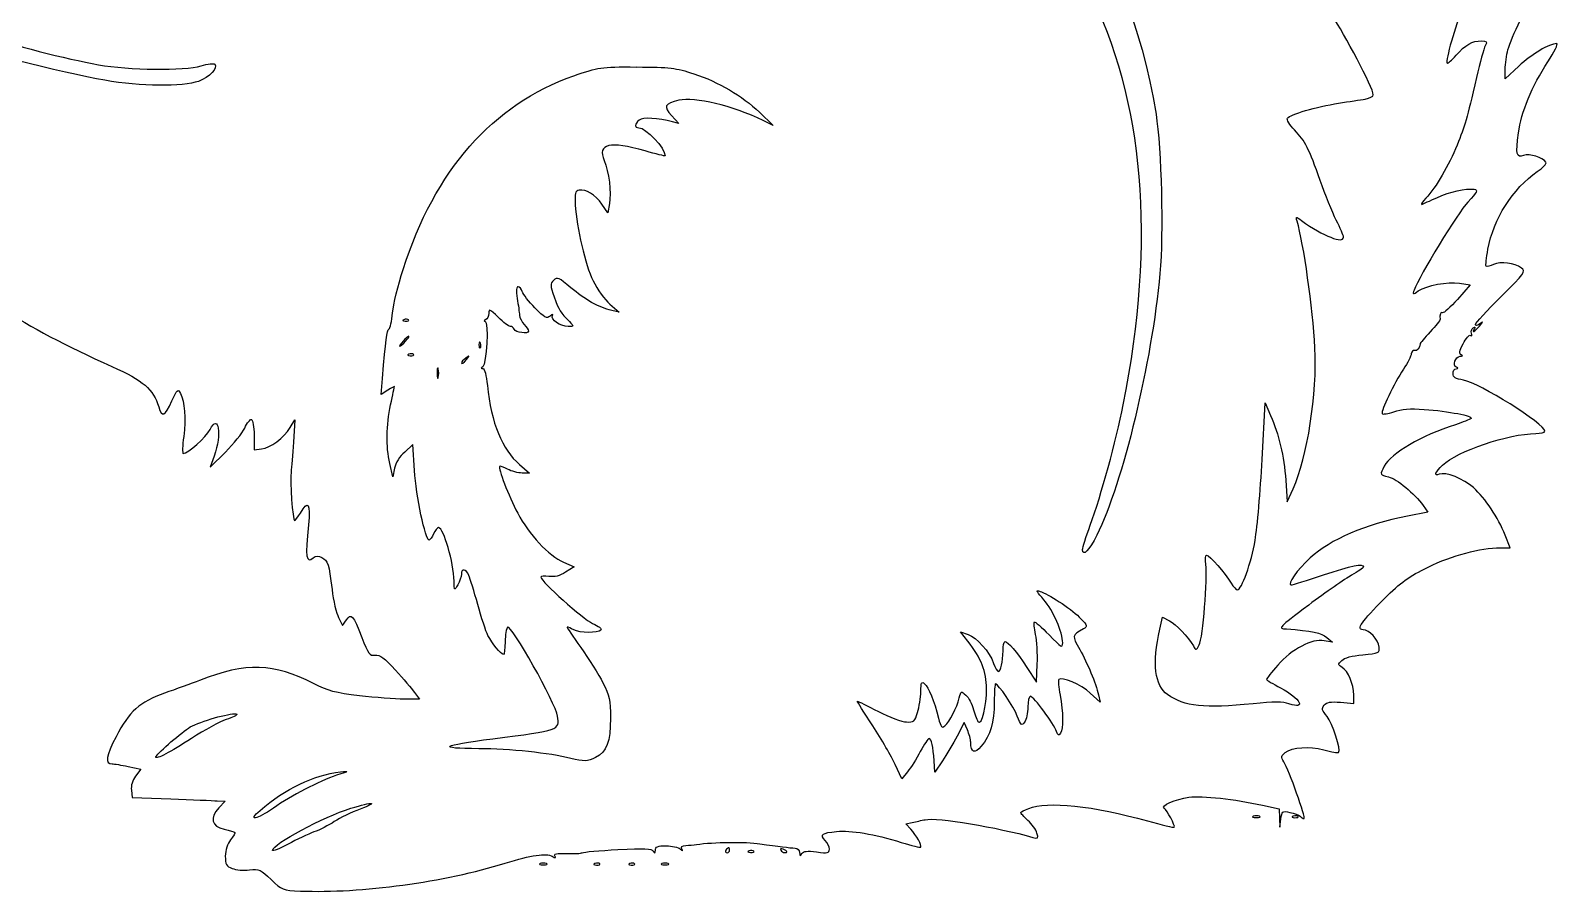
# Model space of a CAD drawing. Extents: x 22 to 290, y 86 to 216.
# Drawn here: x 210.46 to 232.44, y 122.59 to 135 of the extents above; entities that cross this region are included whole.
import ezdxf

# ---------------------------------------------------------------- set-up
doc = ezdxf.new("R2010")
doc.units = 0
doc.layers.add('Layer_1', color=7, linetype='CONTINUOUS')

msp = doc.modelspace()

# ---------------------------------------------------------------- linework, layer by layer
at = {"layer": 'Layer_1', "color": 7}
for points in [[(219.180833, 134.480239), (219.181384, 134.48079), (219.181384, 134.48079)], [(231.875872, 134.493467), (231.67964, 134.308259), (231.67964, 134.447166)], [(219.684092, 133.781299), (219.789375, 133.668297), (219.700077, 133.692551)], [(220.949131, 133.829254), (221.14812, 133.639635), (221.004805, 133.708536)], [(218.79002, 132.514053), (218.765216, 132.382312), (218.683086, 132.504131)], [(231.019285, 131.368076), (231.174174, 131.344925), (230.991723, 131.135466)], [(218.797186, 131.066011), (218.929481, 130.950257), (218.823094, 130.975612)], [(215.871338, 130.850486), (215.871338, 130.850486)], [(215.903858, 130.604645), (215.903858, 130.604645)], [(216.921402, 130.520859), (216.921402, 130.520859)], [(215.942443, 130.352739), (215.942443, 130.35329), (215.942443, 130.35329)], [(216.32168, 130.149342), (216.321129, 130.149342), (216.321129, 130.149342)], [(216.768164, 130.320216), (216.768164, 130.320216)], [(215.601793, 129.828534), (215.508086, 129.766798), (215.526276, 129.997757)], [(228.180525, 128.82973), (228.223521, 129.649388), (228.303997, 129.465833)], [(214.197297, 129.289995), (214.266199, 129.401893), (214.246353, 129.079982)], [(213.6775, 129.184161), (213.6775, 128.973048), (213.783884, 128.985175)], [(215.986541, 128.671533), (215.96394, 129.045808), (215.844879, 128.939424)], [(213.103686, 128.880442), (213.048012, 128.722796), (213.26519, 128.937217)], [(215.699357, 128.708465), (215.672348, 128.583889), (215.630455, 128.772955)], [(217.497423, 128.758624), (217.638534, 128.637356), (217.533801, 128.637356)], [(228.520625, 128.533176), (228.542675, 128.224496), (228.627009, 128.410257)], [(230.497834, 128.169925), (230.565633, 128.074565), (230.271836, 128.016687)], [(231.605777, 127.561937), (231.749645, 127.561937), (231.678536, 127.742734)], [(218.129666, 127.353025), (218.28125, 127.285226), (218.159432, 127.208606)], [(224.957019, 126.943472), (224.957019, 126.943472)], [(214.89293, 126.555967), (214.950257, 126.444622), (215.005378, 126.523447)], [(226.710985, 126.391155), (226.74902, 126.560378), (226.847688, 126.509115)], [(223.946091, 126.218624), (223.841358, 126.351466), (223.951602, 126.313434)], [(229.110424, 126.272091), (229.192006, 126.201535), (229.073493, 126.224136)], [(224.797716, 125.838284), (224.936073, 125.626618), (224.947096, 125.888447)], [(215.987091, 125.478341), (216.057647, 125.380226), (215.831649, 125.382981)], [(225.827387, 125.444717), (225.852191, 125.340537), (225.709426, 125.469522)], [(229.309964, 125.33723), (229.499033, 125.321245), (229.499033, 125.441963)], [(213.39252, 125.171314), (213.39252, 125.171314)], [(223.941129, 124.939254), (223.895928, 125.044534), (223.794506, 124.849956)], [(223.080131, 124.338979), (222.996895, 124.236453), (222.903189, 124.440404)], [(223.581736, 124.494974), (223.470391, 124.33402), (223.461021, 124.494974)], [(211.86731, 124.413395), (212.047006, 124.37481), (211.973693, 124.275592)], [(215.014198, 124.340633), (215.014198, 124.340633)], [(211.911957, 124.072742), (211.923534, 123.969115), (212.478056, 123.947065)], [(213.14668, 123.920057), (213.260782, 123.915645), (213.171484, 123.819185)], [(215.361464, 123.882575), (215.361464, 123.882575)], [(228.184936, 123.856667), (228.425815, 123.802096), (228.43188, 123.670908), (228.437392, 123.539717), (228.452274, 123.658231)], [(223.125882, 123.511605), (223.054223, 123.59043), (223.14848, 123.609722)], [(228.100049, 123.704532), (228.100049, 123.704532)], [(228.669452, 123.704532), (228.669452, 123.704532)], [(220.504853, 123.244817), (220.504853, 123.244817)], [(220.839439, 123.204578), (220.839439, 123.204578)], [(221.25671, 123.228832), (221.255607, 123.228282)], [(221.25671, 123.228832), (221.25671, 123.228832)], [(217.838624, 123.023781), (217.838624, 123.023781)], [(218.621901, 123.023781), (218.621901, 123.023781)], [(219.122405, 123.023781), (219.122405, 123.023781)], [(219.590386, 123.023781), (219.590386, 123.023781)], [(214.34502, 122.621394), (214.348328, 122.621394)]]:
    msp.add_lwpolyline(points, dxfattribs=at)
for points in [[(226.184023, 129.619072), (227.135676, 134.384761), (225.478515, 137.655239), (221.451289, 138.960517)], [(222.344257, 139.094463), (224.816805, 138.132988), (226.252086, 136.370451), (226.654761, 133.801692)], [(231.718776, 134.729388), (231.768673, 134.913171), (231.997563, 135.374997), (232.14652, 135.591489)], [(229.781255, 134.08171), (229.781255, 134.169961), (229.353903, 134.985702), (229.192557, 135.205638)], [(231.063933, 135.304856), (230.964224, 135.091806), (230.814349, 134.569269), (230.843447, 134.53591)], [(211.531067, 134.288966), (210.92666, 134.394574), (209.572154, 134.740761), (209.082019, 134.915147)], [(209.714262, 134.955386), (210.21134, 134.792148), (210.963981, 134.599176), (211.441219, 134.51276)], [(230.972431, 134.648909), (231.104144, 134.799249), (231.204561, 134.856718), (231.335682, 134.856718)], [(231.391353, 134.786716), (231.370751, 134.748333), (231.31412, 134.543175), (231.265126, 134.330859)], [(231.335682, 134.856718), (231.416708, 134.856718), (231.423949, 134.847704), (231.391353, 134.786716)], [(232.420473, 134.818133), (232.311733, 134.81531), (232.055365, 134.663224), (231.875872, 134.493467)], [(232.290386, 134.552449), (232.386144, 134.69912), (232.444744, 134.818133), (232.420473, 134.818133)], [(212.917374, 134.496775), (213.011326, 134.523586), (213.098405, 134.535792), (213.110851, 134.523233)], [(230.843447, 134.53591), (230.851631, 134.526597), (230.909721, 134.577281), (230.972431, 134.648909)], [(231.67964, 134.447166), (231.679753, 134.523761), (231.69744, 134.650733), (231.718776, 134.729388)], [(231.868706, 133.532148), (231.907173, 133.824671), (232.065822, 134.20842), (232.290386, 134.552449)], [(211.441219, 134.51276), (211.869068, 134.435459), (212.676018, 134.426868), (212.917374, 134.496775)], [(213.110851, 134.523233), (213.164615, 134.469441), (213.034378, 134.330218), (212.877688, 134.274084)], [(215.822829, 131.566515), (216.276304, 132.995604), (217.108837, 133.940498), (218.277942, 134.352909)], [(218.277942, 134.352909), (218.638905, 134.48005), (218.653219, 134.483061), (219.180833, 134.480239)], [(219.181384, 134.48079), (219.662798, 134.477967), (219.747061, 134.468654), (220.003799, 134.383225)], [(220.003799, 134.383225), (220.367188, 134.262434), (220.695754, 134.0703), (220.949131, 133.829254)], [(231.265126, 134.330859), (231.124156, 133.719876), (231.100878, 133.63935), (230.986211, 133.355208)], [(212.877688, 134.274084), (212.651374, 134.192945), (212.042256, 134.199473), (211.531067, 134.288966)], [(219.789375, 134.000682), (219.582901, 133.954115), (219.562539, 133.911347), (219.684092, 133.781299)], [(221.004805, 133.708536), (220.55291, 133.925819), (220.022632, 134.053288), (219.789375, 134.000682)], [(228.54543, 133.743814), (228.578647, 133.797549), (228.964182, 133.910543), (229.280751, 133.959342)], [(229.280751, 133.959342), (229.42824, 133.982199), (229.601054, 134.008711), (229.664949, 134.018871)], [(229.664949, 134.018871), (229.728844, 134.029031), (229.781255, 134.057157), (229.781255, 134.08171)], [(219.217765, 133.715152), (219.149495, 133.65851), (219.148135, 133.607114), (219.214457, 133.607114)], [(219.700077, 133.692551), (219.488552, 133.74908), (219.270936, 133.75932), (219.217765, 133.715152)], [(226.654761, 133.801692), (226.732344, 133.306364), (226.762575, 132.078881), (226.710985, 131.509187)], [(228.646855, 133.574591), (228.577936, 133.646558), (228.532447, 133.72293), (228.54543, 133.743814)], [(219.214457, 133.607114), (219.315154, 133.607114), (219.59259, 133.310657), (219.59259, 133.203074)], [(229.017271, 132.845885), (228.858041, 133.30331), (228.802331, 133.412229), (228.646855, 133.574591)], [(231.942569, 133.208035), (231.840405, 133.169201), (231.828038, 133.223255), (231.868706, 133.532148)], [(219.302652, 133.273076), (218.798546, 133.419098), (218.614092, 133.376138), (218.714506, 133.135826)], [(219.59259, 133.203074), (219.59259, 133.195171), (219.462164, 133.226792), (219.302652, 133.273076)], [(230.986211, 133.355208), (230.86844, 133.063306), (230.686308, 132.752895), (230.53752, 132.590674)], [(232.264481, 133.111021), (232.222116, 133.179545), (232.024216, 133.23908), (231.942569, 133.208035)], [(218.714506, 133.135826), (218.784497, 132.968073), (218.820134, 132.674666), (218.79002, 132.514053)], [(232.141008, 132.975422), (232.220846, 133.030737), (232.276331, 133.09183), (232.264481, 133.111021)], [(229.247677, 132.276479), (229.190245, 132.390271), (229.086641, 132.646579), (229.017271, 132.845885)], [(231.429938, 131.857006), (231.508198, 132.292108), (231.786534, 132.729776), (232.141008, 132.975422)], [(218.355113, 132.706981), (218.296552, 132.695409), (218.289561, 132.666301), (218.299439, 132.498068)], [(218.683086, 132.504131), (218.588796, 132.642902), (218.453185, 132.726451), (218.355113, 132.706981)], [(230.53752, 132.590674), (230.485563, 132.534032), (230.458786, 132.494845), (230.478542, 132.50303)], [(230.478542, 132.50303), (230.498297, 132.511497), (230.59519, 132.554648), (230.693516, 132.599493)], [(230.693516, 132.599493), (230.885004, 132.686841), (231.112895, 132.738271), (231.229848, 132.720208)], [(231.229848, 132.720208), (231.292897, 132.710331), (231.281887, 132.687276), (231.14055, 132.536654)], [(218.299439, 132.498068), (218.319477, 132.158075), (218.44175, 131.634892), (218.555203, 131.404457)], [(231.14055, 132.536654), (231.002657, 132.389757), (230.442239, 131.470774), (230.367197, 131.268308)], [(228.684336, 132.262701), (228.664299, 132.330039), (228.666842, 132.330589), (228.748827, 132.27152)], [(228.940651, 130.440934), (228.910679, 131.007946), (228.778429, 131.94743), (228.684336, 132.262701)], [(228.748827, 132.27152), (229.063702, 132.045121), (229.35241, 131.931129), (229.35241, 132.032842)], [(229.35241, 132.032842), (229.35241, 132.053162), (229.305138, 132.162687), (229.247677, 132.276479)], [(209.072647, 131.878503), (209.610139, 131.228771), (210.29985, 130.768882), (211.630839, 130.171389)], [(231.404583, 131.61392), (231.396117, 131.622386), (231.40736, 131.732066), (231.429938, 131.857006)], [(231.913907, 131.586358), (231.811743, 131.661175), (231.615067, 131.687537), (231.51152, 131.640378)], [(215.670694, 130.943092), (215.68283, 131.061058), (215.751483, 131.34164), (215.822829, 131.566515)], [(218.235499, 131.303035), (218.06134, 131.45171), (218.039284, 131.461277), (217.988004, 131.409969)], [(226.710985, 131.509187), (226.595076, 130.228688), (226.177134, 128.49504), (225.803133, 127.743284)], [(231.51152, 131.640378), (231.461341, 131.617518), (231.41305, 131.605594), (231.404583, 131.61392)], [(231.61625, 131.173498), (231.95994, 131.514309), (231.977971, 131.539537), (231.913907, 131.586358)], [(217.475923, 131.31902), (217.450523, 131.31902), (217.446569, 131.262443), (217.464349, 131.149244)], [(217.536559, 131.248465), (217.524423, 131.287129), (217.496808, 131.31902), (217.475923, 131.31902)], [(217.719563, 131.013094), (217.631284, 131.103885), (217.548694, 131.2098), (217.536559, 131.248465)], [(217.988004, 131.409969), (217.936753, 131.358661), (217.937755, 131.337537), (217.996824, 131.170743)], [(218.823094, 130.975612), (218.637505, 131.020739), (218.432631, 131.134774), (218.235499, 131.303035)], [(218.555203, 131.404457), (218.615345, 131.282255), (218.724404, 131.129906), (218.797186, 131.066011)], [(230.367197, 131.268308), (230.343772, 131.205231), (230.347441, 131.204508), (230.428382, 131.257284)], [(230.428382, 131.257284), (230.55606, 131.340483), (230.843856, 131.394323), (231.019285, 131.368076)], [(217.464349, 131.149244), (217.478743, 131.055856), (217.493497, 130.947579), (217.496319, 130.908915)], [(217.996824, 131.170743), (218.062553, 130.985719), (218.088329, 130.943411), (218.214002, 130.816862)], [(230.991723, 131.135466), (230.891365, 131.020065), (230.795068, 130.9343), (230.777852, 130.944743)], [(231.250795, 130.772765), (231.250795, 130.793649), (231.415026, 130.973939), (231.61625, 131.173498)], [(215.618328, 130.708825), (215.634979, 130.719831), (215.658559, 130.825095), (215.670694, 130.943092)], [(215.832202, 130.843871), (215.80381, 130.8323), (215.812212, 130.825196), (215.853699, 130.822374)], [(215.871338, 130.850486), (215.85892, 130.850486), (215.845099, 130.850249), (215.832202, 130.843871)], [(215.853699, 130.822374), (215.891319, 130.819552), (215.912404, 130.829263), (215.90055, 130.841116)], [(215.90055, 130.841116), (215.894624, 130.847043), (215.883896, 130.849922), (215.871338, 130.850486)], [(217.003534, 130.82127), (217.055265, 130.817319), (217.023007, 130.201649), (216.969357, 130.166427)], [(217.009596, 130.842217), (216.985043, 130.832339), (216.98265, 130.824093), (217.003534, 130.82127)], [(217.054244, 130.935923), (217.054244, 130.894239), (217.034206, 130.852095), (217.009596, 130.842217)], [(217.189843, 130.879149), (217.069503, 130.996638), (217.054244, 131.003177), (217.054244, 130.935923)], [(217.365682, 130.746857), (217.343668, 130.746857), (217.264406, 130.806335), (217.189843, 130.879149)], [(217.496319, 130.908915), (217.499142, 130.87025), (217.529687, 130.810049), (217.564118, 130.774969)], [(217.938945, 130.895687), (217.887666, 130.854115), (217.859404, 130.869161), (217.719563, 131.013094)], [(218.19526, 130.746857), (218.081891, 130.746857), (217.938745, 130.846292), (217.972019, 130.901749)], [(217.972019, 130.901749), (217.987259, 130.927149), (217.974844, 130.925038), (217.938945, 130.895687)], [(218.214002, 130.816862), (218.282554, 130.747069), (218.282325, 130.746857), (218.19526, 130.746857)], [(230.741471, 130.847729), (230.744293, 130.835311), (230.679171, 130.755101), (230.59981, 130.669136)], [(230.777852, 130.944743), (230.750759, 130.961676), (230.733287, 130.914615), (230.741471, 130.847729)], [(231.307569, 130.751818), (231.363111, 130.816814), (231.363712, 130.822665), (231.313081, 130.783238)], [(215.526276, 129.997757), (215.572334, 130.553848), (215.589993, 130.690198), (215.618328, 130.708825)], [(215.903858, 130.604645), (215.89398, 130.604645), (215.856764, 130.572878), (215.821175, 130.533536)], [(215.857006, 130.533536), (215.892566, 130.572878), (215.913736, 130.604645), (215.903858, 130.604645)], [(217.419149, 130.707171), (217.411811, 130.729184), (217.387695, 130.746857), (217.365682, 130.746857)], [(217.626407, 130.678508), (217.626407, 130.63245), (217.435235, 130.65877), (217.419149, 130.707171)], [(217.564118, 130.774969), (217.598464, 130.739889), (217.626407, 130.696568), (217.626407, 130.678508)], [(230.59981, 130.669136), (230.520421, 130.583143), (230.453737, 130.504829), (230.453737, 130.494951)], [(231.073853, 130.497158), (231.113561, 130.574967), (231.161613, 130.629444), (231.180239, 130.617873)], [(231.180239, 130.617873), (231.198866, 130.606302), (231.205027, 130.620689), (231.19402, 130.648742)], [(231.19402, 130.648742), (231.183013, 130.677275), (231.193986, 130.712606), (231.217721, 130.727564)], [(231.23591, 130.713233), (231.193436, 130.644484), (231.235885, 130.666926), (231.307569, 130.751818)], [(231.217721, 130.727564), (231.245661, 130.74478), (231.252533, 130.73948), (231.23591, 130.713233)], [(231.313081, 130.783238), (231.275066, 130.753887), (231.250795, 130.749566), (231.250795, 130.772765)], [(215.821175, 130.533536), (215.785615, 130.494223), (215.764418, 130.46188), (215.774324, 130.46188)], [(215.774324, 130.46188), (215.784201, 130.46188), (215.821418, 130.494223), (215.857006, 130.533536)], [(216.921402, 130.520859), (216.917733, 130.51719), (216.915097, 130.504784), (216.913686, 130.483927)], [(216.913686, 130.483927), (216.913686, 130.446307), (216.920572, 130.425222), (216.932425, 130.437076)], [(216.935733, 130.505424), (216.929806, 130.519535), (216.925071, 130.524528), (216.921402, 130.520859)], [(216.932425, 130.437076), (216.944279, 130.448929), (216.946175, 130.479742), (216.935733, 130.505424)], [(228.627009, 128.410257), (228.833313, 128.863026), (228.975477, 129.782396), (228.940651, 130.440934)], [(230.374362, 130.399591), (230.351502, 130.40834), (230.330883, 130.387735), (230.328061, 130.35384)], [(230.453737, 130.494951), (230.447246, 130.430915), (230.409866, 130.386044), (230.374362, 130.399591)], [(231.045743, 130.337855), (231.01326, 130.351119), (231.020516, 130.392651), (231.073853, 130.497158)], [(211.630839, 130.171389), (212.086119, 129.967032), (212.229494, 129.843266), (212.305525, 129.590959)], [(215.903308, 130.346674), (215.874662, 130.335103), (215.883318, 130.327449), (215.924805, 130.324627)], [(215.942443, 130.35329), (215.930026, 130.35329), (215.916205, 130.353335), (215.903308, 130.346674)], [(215.924805, 130.324627), (215.962425, 130.324627), (215.983512, 130.332066), (215.971659, 130.34392)], [(215.971659, 130.34392), (215.965732, 130.349846), (215.955002, 130.352175), (215.942443, 130.352739)], [(216.321129, 130.149342), (216.315203, 130.152726), (216.310656, 130.124227), (216.310656, 130.072721)], [(216.327191, 130.135008), (216.324369, 130.143757), (216.323655, 130.148213), (216.32168, 130.149342)], [(216.722966, 130.289349), (216.688619, 130.262256), (216.660676, 130.233847), (216.660676, 130.22651)], [(216.660676, 130.22651), (216.660676, 130.197074), (216.690036, 130.216076), (216.736744, 130.275568)], [(216.768164, 130.320216), (216.765341, 130.323038), (216.751244, 130.311476), (216.722966, 130.289349)], [(216.736744, 130.275568), (216.759039, 130.303932), (216.769998, 130.318353), (216.768164, 130.320216)], [(216.969357, 130.166427), (216.939441, 130.147236), (216.939582, 130.139969), (216.969357, 130.139969)], [(216.969357, 130.139969), (216.993064, 130.139969), (217.020007, 130.0389), (217.034401, 129.897986)], [(230.328061, 130.35384), (230.325239, 130.319832), (230.273931, 130.218921), (230.213958, 130.130049)], [(230.977392, 130.158158), (230.917956, 130.182432), (230.962166, 130.314075), (231.030859, 130.317461)], [(230.928333, 130.067209), (230.928333, 130.104801), (230.948371, 130.136046), (230.972981, 130.138868)], [(230.972981, 130.138868), (231.003743, 130.141691), (231.005388, 130.14659), (230.977392, 130.158158)], [(231.030859, 130.317461), (231.066983, 130.320284), (231.072724, 130.326848), (231.045743, 130.337855)], [(216.310656, 130.072721), (216.310656, 130.003944), (216.31816, 129.975479), (216.327191, 130.009882)], [(216.327191, 130.009882), (216.336222, 130.044284), (216.336222, 130.100577), (216.327191, 130.135008)], [(230.213958, 130.130049), (230.0801, 129.931731), (229.886304, 129.527513), (229.908035, 129.492292)], [(231.077714, 129.974053), (230.963611, 129.993245), (230.928333, 130.014857), (230.928333, 130.067209)], [(232.25125, 129.238732), (232.25125, 129.341235), (231.301798, 129.936179), (231.077714, 129.974053)], [(212.496798, 129.67805), (212.572829, 129.842191), (212.582266, 129.850742), (212.618616, 129.782783)], [(212.618616, 129.782783), (212.680677, 129.66679), (212.698671, 129.423562), (212.664918, 129.161011)], [(215.696049, 129.880347), (215.696049, 129.885709), (215.653496, 129.862288), (215.601793, 129.828534)], [(215.642582, 129.620175), (215.671595, 129.757812), (215.696049, 129.874985), (215.696049, 129.880347)], [(217.034401, 129.897986), (217.089547, 129.35801), (217.245681, 128.974101), (217.497423, 128.758624)], [(212.305525, 129.590959), (212.35401, 129.430064), (212.389158, 129.445697), (212.496798, 129.67805)], [(213.044154, 129.263536), (213.168049, 129.505006), (213.215672, 129.198733), (213.103686, 128.880442)], [(215.630455, 128.772955), (215.574406, 129.026645), (215.578349, 129.316899), (215.642582, 129.620175)], [(225.707773, 127.884395), (225.868103, 128.323703), (226.078133, 129.088861), (226.184023, 129.619072)], [(229.908035, 129.492292), (229.916784, 129.478181), (229.992391, 129.489373), (230.076155, 129.519853)], [(230.076155, 129.519853), (230.186024, 129.558433), (230.308122, 129.5676), (230.51437, 129.552924)], [(230.51437, 129.552924), (230.861616, 129.528371), (231.226083, 129.457409), (231.186855, 129.421736)], [(212.658302, 128.919578), (212.72739, 128.919578), (212.985762, 129.149688), (213.044154, 129.263536)], [(213.26519, 128.937217), (213.384627, 129.055242), (213.509857, 129.211825), (213.543555, 129.285036)], [(213.543555, 129.285036), (213.57728, 129.358185), (213.620813, 129.413063), (213.640568, 129.406855)], [(213.640568, 129.406855), (213.660324, 129.400646), (213.6775, 129.300381), (213.6775, 129.184161)], [(213.783884, 128.985175), (213.915173, 129.000133), (214.105659, 129.140869), (214.197297, 129.289995)], [(228.303997, 129.465833), (228.422897, 129.194533), (228.495789, 128.880789), (228.520625, 128.533176)], [(230.961407, 129.332438), (230.475279, 129.177103), (230.033785, 128.920049), (229.938902, 128.736577)], [(231.186855, 129.421736), (231.17105, 129.407343), (231.069526, 129.366982), (230.961407, 129.332438)], [(212.664918, 129.161011), (212.647702, 129.028282), (212.645038, 128.919578), (212.658302, 128.919578)], [(214.246353, 129.079982), (214.235349, 128.903029), (214.218695, 128.712345), (214.209974, 128.656098)], [(230.776749, 128.750355), (230.987682, 128.95189), (231.727753, 129.202839), (232.117305, 129.205658)], [(232.117305, 129.205658), (232.191049, 129.205658), (232.25125, 129.220895), (232.25125, 129.238732)], [(215.844879, 128.939424), (215.775481, 128.877335), (215.714879, 128.781165), (215.699357, 128.708465)], [(228.080756, 127.669974), (228.11228, 127.856777), (228.1571, 128.378852), (228.180525, 128.82973)], [(214.209974, 128.656098), (214.189937, 128.52876), (214.232549, 127.954401), (214.261787, 127.954401)], [(216.1949, 127.672178), (216.141842, 127.672178), (216.008554, 128.311813), (215.986541, 128.671533)], [(217.209136, 128.733269), (217.1843, 128.708434), (217.338772, 128.310732), (217.470965, 128.059131)], [(217.325442, 128.691926), (217.268433, 128.721757), (217.216191, 128.740325), (217.209136, 128.733269)], [(217.533801, 128.637356), (217.4762, 128.637469), (217.382451, 128.662208), (217.325442, 128.691926)], [(229.938902, 128.736577), (229.872523, 128.608194), (229.87193, 128.609523), (230.001188, 128.581132)], [(230.728243, 128.619717), (230.648262, 128.589039), (230.670521, 128.648868), (230.776749, 128.750355)], [(231.222132, 128.426793), (231.076477, 128.557913), (230.82403, 128.656491), (230.728243, 128.619717)], [(230.001188, 128.581132), (230.116053, 128.556014), (230.376281, 128.340642), (230.497834, 128.169925)], [(231.678536, 127.742734), (231.57863, 127.996198), (231.394909, 128.271288), (231.222132, 128.426793)], [(214.34392, 128.061338), (214.453704, 128.254095), (214.492837, 128.197575), (214.460777, 127.891564)], [(214.261787, 127.954401), (214.273641, 127.954542), (214.31042, 128.002466), (214.34392, 128.061338)], [(217.470965, 128.059131), (217.630053, 127.756394), (217.917632, 127.447964), (218.129666, 127.353025)], [(230.271836, 128.016687), (229.660797, 127.896376), (229.166928, 127.684156), (228.872852, 127.415314)], [(214.460777, 127.891564), (214.412319, 127.428776), (214.426681, 127.329377), (214.530229, 127.415314)], [(216.261597, 127.761476), (216.239302, 127.712313), (216.209011, 127.672178), (216.1949, 127.672178)], [(216.332703, 127.850772), (216.31577, 127.850772), (216.283893, 127.810611), (216.261597, 127.761476)], [(216.554843, 127.082379), (216.551456, 127.346906), (216.405686, 127.850772), (216.332703, 127.850772)], [(225.598632, 127.535478), (225.598632, 127.562854), (225.647687, 127.719775), (225.707773, 127.884395)], [(225.803133, 127.743284), (225.693997, 127.523772), (225.598632, 127.426992), (225.598632, 127.535478)], [(227.824992, 126.955049), (227.887025, 126.955049), (228.025525, 127.342568), (228.080756, 127.669974)], [(230.571147, 127.284123), (230.912805, 127.451763), (231.322595, 127.561937), (231.605777, 127.561937)], [(214.530229, 127.415314), (214.568329, 127.446923), (214.601575, 127.448269), (214.653701, 127.420273)], [(214.653701, 127.420273), (214.741021, 127.373565), (214.753644, 127.334466), (214.799223, 126.962215)], [(227.27598, 126.162953), (227.328925, 126.261954), (227.399731, 127.132968), (227.370239, 127.321605)], [(227.370239, 127.321605), (227.358668, 127.395801), (227.364572, 127.45555), (227.382917, 127.45555)], [(227.382917, 127.45555), (227.422512, 127.45555), (227.652876, 127.193699), (227.736245, 127.053714)], [(228.872852, 127.415314), (228.686699, 127.245131), (228.532772, 127.027258), (228.598897, 127.027258)], [(229.062469, 127.17002), (229.475812, 127.308817), (229.637937, 127.341784), (229.637937, 127.286327)], [(229.637937, 127.286327), (229.637655, 127.271652), (229.561269, 127.217231), (229.468164, 127.165612)], [(229.941659, 126.830473), (230.17627, 127.062968), (230.296316, 127.149277), (230.571147, 127.284123)], [(216.60776, 127.028359), (216.557693, 126.939572), (216.557665, 126.940337), (216.554843, 127.082379)], [(216.660126, 127.180494), (216.660126, 127.146091), (216.635869, 127.077522), (216.60776, 127.028359)], [(216.768164, 127.162855), (216.727608, 127.258274), (216.662948, 127.269309), (216.660126, 127.180494)], [(216.894943, 126.745586), (216.844059, 126.930865), (216.787072, 127.118602), (216.768164, 127.162855)], [(217.920756, 127.149627), (217.856861, 127.159223), (217.80445, 127.154408), (217.80445, 127.138603)], [(217.80445, 127.138603), (217.80445, 127.075357), (218.409441, 126.534371), (218.549141, 126.472734)], [(218.159432, 127.208606), (218.075386, 127.156141), (218.00071, 127.137774), (217.920756, 127.149627)], [(228.598897, 127.027258), (228.619217, 127.027258), (228.828055, 127.091393), (229.062469, 127.17002)], [(229.468164, 127.165612), (229.375058, 127.113965), (229.097693, 126.921086), (228.851906, 126.736767)], [(214.799223, 126.962215), (214.818979, 126.800134), (214.861292, 126.617209), (214.89293, 126.555967)], [(225.040802, 126.812834), (224.949108, 126.919938), (224.92558, 126.949653), (224.957019, 126.943472)], [(224.957019, 126.943472), (224.967478, 126.940605), (224.983588, 126.934737), (225.005525, 126.926384)], [(225.005525, 126.926384), (225.151151, 126.870983), (225.461971, 126.660367), (225.57438, 126.540535)], [(227.736245, 127.053714), (227.768475, 126.99964), (227.808341, 126.955049), (227.824992, 126.955049)], [(215.005378, 126.523447), (215.076442, 126.624877), (215.102155, 126.595066), (215.227518, 126.27099)], [(217.04322, 126.298549), (217.012684, 126.359058), (216.9458, 126.560308), (216.894943, 126.745586)], [(225.312551, 126.192166), (225.312551, 126.341546), (225.174463, 126.656681), (225.040802, 126.812834)], [(228.851906, 126.736767), (228.41051, 126.405664), (228.406935, 126.401558), (228.530548, 126.392809)], [(229.634079, 126.381785), (229.528387, 126.381785), (229.611487, 126.503349), (229.941659, 126.830473)], [(217.325442, 126.420368), (217.306816, 126.402023), (217.292436, 126.305825), (217.289614, 126.207047)], [(218.044779, 125.138794), (218.021072, 125.316622), (217.374126, 126.469051), (217.325442, 126.420368)], [(218.184236, 126.420368), (218.174076, 126.420368), (218.260885, 126.287689), (218.37716, 126.125468)], [(218.277392, 126.380682), (218.236385, 126.402413), (218.194396, 126.420368), (218.184236, 126.420368)], [(218.549141, 126.472734), (218.633525, 126.435509), (218.68515, 126.393218), (218.667652, 126.37572)], [(224.922842, 126.314534), (224.903933, 126.404563), (224.895354, 126.484932), (224.904102, 126.493681)], [(224.904102, 126.493681), (224.912851, 126.502429), (225.008482, 126.418677), (225.116319, 126.307369)], [(225.57438, 126.540535), (225.670223, 126.438371), (225.672438, 126.429385), (225.610208, 126.393909)], [(226.847688, 126.509115), (226.944772, 126.458908), (227.116236, 126.279584), (227.192747, 126.148068)], [(215.227518, 126.27099), (215.3202, 126.031497), (215.339261, 126.006478), (215.419892, 126.015226)], [(217.266464, 126.027353), (217.230226, 126.027297), (217.100568, 126.184983), (217.04322, 126.298549)], [(217.289614, 126.207047), (217.286792, 126.1083), (217.277752, 126.027353), (217.266464, 126.027353)], [(218.667652, 126.37572), (218.622722, 126.330875), (218.364486, 126.334058), (218.277392, 126.380682)], [(224.217286, 125.531258), (224.214464, 125.782718), (224.141868, 125.969845), (223.946091, 126.218624)], [(223.951602, 126.313434), (224.07849, 126.269209), (224.257723, 126.066077), (224.318711, 125.897816)], [(224.453207, 126.076963), (224.453461, 126.150679), (224.466463, 126.210908), (224.482973, 126.210908)], [(224.482973, 126.210908), (224.527649, 126.210908), (224.643651, 126.073714), (224.797716, 125.838284)], [(224.947096, 125.888447), (224.953023, 126.032606), (224.942033, 126.224534), (224.922842, 126.314534)], [(225.116319, 126.307369), (225.292595, 126.125223), (225.312551, 126.113623), (225.312551, 126.192166)], [(225.610208, 126.393909), (225.442399, 126.29818), (225.443316, 126.30186), (225.556741, 126.099563)], [(226.820676, 125.448575), (226.634184, 125.581361), (226.598209, 125.889985), (226.710985, 126.391155)], [(229.073493, 126.224136), (228.901168, 126.257494), (228.607394, 126.102727), (228.405972, 125.872461)], [(228.530548, 126.392809), (228.895856, 126.366844), (229.035212, 126.33751), (229.110424, 126.272091)], [(229.863938, 126.13043), (229.85152, 126.240496), (229.722386, 126.381785), (229.634079, 126.381785)], [(215.419892, 126.015226), (215.489996, 126.022846), (215.552906, 125.976627), (215.712588, 125.800802)], [(218.37716, 126.125468), (218.493408, 125.963247), (218.637064, 125.735829), (218.696867, 125.620005)], [(224.384856, 125.78151), (224.420077, 125.78151), (224.453207, 125.921769), (224.453207, 126.076963)], [(225.556741, 126.099563), (225.670844, 125.895996), (225.785364, 125.618735), (225.827387, 125.444717)], [(227.192747, 126.148068), (227.230085, 126.083919), (227.233985, 126.084408), (227.27598, 126.162953)], [(229.327052, 125.939159), (229.367269, 125.979884), (229.470074, 126.00746), (229.630772, 126.021289)], [(229.630772, 126.021289), (229.863944, 126.041326), (229.873251, 126.04613), (229.863938, 126.13043)], [(214.533536, 125.607325), (213.95515, 125.903687), (213.573501, 125.914357), (212.89312, 125.653076)], [(215.712588, 125.800802), (215.824602, 125.6775), (215.948257, 125.532415), (215.987091, 125.478341)], [(224.318711, 125.897816), (224.341854, 125.833921), (224.371591, 125.78151), (224.384856, 125.78151)], [(228.405972, 125.872461), (228.317044, 125.770805), (228.244465, 125.679224), (228.244465, 125.669064)], [(229.332564, 125.839938), (229.270475, 125.875131), (229.269987, 125.881162), (229.327052, 125.939159)], [(229.499033, 125.441963), (229.499033, 125.59631), (229.41709, 125.791989), (229.332564, 125.839938)], [(212.89312, 125.653076), (212.772893, 125.606904), (212.546949, 125.524005), (212.390965, 125.468971)], [(215.194995, 125.43204), (214.847692, 125.472143), (214.744949, 125.499008), (214.533536, 125.607325)], [(218.696867, 125.620005), (218.792597, 125.434444), (218.805455, 125.373428), (218.805455, 125.108477)], [(223.270851, 125.491021), (223.273674, 125.623299), (223.281565, 125.640949), (223.325422, 125.60457)], [(223.325422, 125.60457), (223.381104, 125.558427), (223.462054, 125.357637), (223.524961, 125.109028)], [(224.098225, 125.054457), (224.145244, 124.999763), (224.220109, 125.294868), (224.217286, 125.531258)], [(224.34627, 125.601813), (224.336393, 125.601813), (224.327531, 125.486396), (224.327531, 125.343845)], [(224.658812, 125.138243), (224.604174, 125.277351), (224.386995, 125.598991), (224.34627, 125.601813)], [(225.255226, 125.665756), (225.24422, 125.65475), (225.252531, 125.552884), (225.273416, 125.439205)], [(225.709426, 125.469522), (225.574863, 125.591131), (225.299507, 125.710037), (225.255226, 125.665756)], [(228.244465, 125.669064), (228.244521, 125.658901), (228.335637, 125.602369), (228.447312, 125.543385)], [(228.447312, 125.543385), (228.734953, 125.391436), (228.822171, 125.227143), (228.56803, 125.315733)], [(212.390965, 125.468971), (212.032063, 125.342423), (211.882395, 125.208689), (211.691471, 124.841687)], [(215.831649, 125.382981), (215.707414, 125.382981), (215.421139, 125.405849), (215.194995, 125.43204)], [(222.577973, 124.998786), (222.450409, 125.193463), (222.351535, 125.352665), (222.358591, 125.352665)], [(222.358591, 125.352665), (222.365646, 125.352665), (222.501325, 125.286616), (222.660103, 125.206042)], [(223.224547, 125.19171), (223.248539, 125.270366), (223.268029, 125.405056), (223.270851, 125.491021)], [(223.618117, 124.999336), (223.684101, 125.054116), (223.790772, 125.262066), (223.824269, 125.401173)], [(223.824269, 125.401173), (223.848261, 125.500318), (223.851092, 125.501777), (223.919079, 125.440309)], [(223.919079, 125.440309), (223.957659, 125.405398), (224.008117, 125.311195), (224.030977, 125.230846)], [(224.327531, 125.343845), (224.327531, 125.046806), (224.272086, 124.861623), (224.141219, 124.706091)], [(224.846775, 125.424324), (224.827019, 125.424324), (224.810947, 125.354705), (224.810947, 125.269982)], [(225.224357, 124.917757), (225.191591, 125.021022), (224.890914, 125.424324), (224.846775, 125.424324)], [(225.273416, 125.439205), (225.319559, 125.190229), (225.322093, 124.959766), (225.279481, 124.8924)], [(228.050437, 125.315733), (227.351429, 125.244867), (227.063613, 125.275601), (226.820676, 125.448575)], [(228.56803, 125.315733), (228.480597, 125.346044), (228.349903, 125.3461), (228.050437, 125.315733)], [(229.074046, 125.29644), (229.109662, 125.340298), (229.166824, 125.349083), (229.309964, 125.33723)], [(212.733819, 124.967366), (212.849305, 125.045824), (213.263573, 125.168859), (213.39252, 125.171314)], [(213.278421, 125.089735), (213.186191, 125.058324), (212.961717, 124.935955), (212.77957, 124.817986)], [(213.428351, 125.164702), (213.438229, 125.154824), (213.370679, 125.121175), (213.278421, 125.089735)], [(213.39252, 125.171314), (213.410865, 125.171314), (213.423271, 125.168371), (213.428351, 125.164702)], [(217.113225, 124.812474), (218.081163, 124.935975), (218.072437, 124.932602), (218.044779, 125.138794)], [(218.805455, 125.108477), (218.805455, 124.765239), (218.75334, 124.627401), (218.592135, 124.544033)], [(222.660103, 125.206042), (222.818909, 125.125467), (223.000999, 125.057562), (223.064697, 125.054457)], [(223.064697, 125.054457), (223.170219, 125.04966), (223.184531, 125.061211), (223.224547, 125.19171)], [(223.524961, 125.109028), (223.558433, 124.976778), (223.571776, 124.960898), (223.618117, 124.999336)], [(224.030977, 125.230846), (224.053837, 125.150469), (224.084114, 125.071108), (224.098225, 125.054457)], [(224.764645, 125.052253), (224.722058, 124.994002), (224.712434, 125.001733), (224.658812, 125.138243)], [(224.810947, 125.269982), (224.810947, 125.185259), (224.790356, 125.087446), (224.764645, 125.052253)], [(229.116489, 125.132178), (229.039753, 125.223336), (229.03414, 125.24835), (229.074046, 125.29644)], [(229.281301, 124.615139), (229.319317, 124.653211), (229.196923, 125.036562), (229.116489, 125.132178)], [(212.262531, 124.548992), (212.262531, 124.578907), (212.59014, 124.869774), (212.733819, 124.967366)], [(222.903189, 124.440404), (222.851797, 124.552644), (222.705538, 124.804081), (222.577973, 124.998786)], [(223.987981, 124.762865), (223.987981, 124.802207), (223.965711, 124.88154), (223.941129, 124.939254)], [(225.279481, 124.8924), (225.254927, 124.853538), (225.243266, 124.858575), (225.224357, 124.917757)], [(211.691471, 124.841687), (211.544857, 124.559888), (211.529258, 124.451981), (211.634697, 124.451981)], [(212.77957, 124.817986), (212.473021, 124.619386), (212.262531, 124.509878), (212.262531, 124.548992)], [(216.911479, 124.669709), (216.295952, 124.672532), (216.358394, 124.716152), (217.113225, 124.812474)], [(218.233845, 124.529702), (217.928086, 124.60751), (217.355838, 124.666887), (216.911479, 124.669709)], [(223.389362, 124.816332), (223.374969, 124.816304), (223.318493, 124.7321), (223.263686, 124.62892)], [(223.461021, 124.494974), (223.449168, 124.698767), (223.422834, 124.816332), (223.389362, 124.816332)], [(223.794506, 124.849956), (223.738767, 124.743079), (223.643035, 124.583451), (223.581736, 124.494974)], [(224.141219, 124.706091), (224.044897, 124.591621), (223.992496, 124.610917), (223.987981, 124.762865)], [(228.511806, 124.612935), (228.619558, 124.692832), (228.855304, 124.709714), (229.070188, 124.652621)], [(229.070188, 124.652621), (229.178307, 124.623862), (229.273117, 124.606954), (229.281301, 124.615139)], [(211.634697, 124.451981), (211.66385, 124.451981), (211.76856, 124.434477), (211.86731, 124.413395)], [(218.592135, 124.544033), (218.476847, 124.484682), (218.418926, 124.482712), (218.233845, 124.529702)], [(223.263686, 124.62892), (223.208878, 124.525739), (223.126133, 124.395226), (223.080131, 124.338979)], [(228.494167, 124.480643), (228.449152, 124.554077), (228.451692, 124.568344), (228.511806, 124.612935)], [(228.786312, 123.664843), (228.815804, 123.664843), (228.565315, 124.364424), (228.494167, 124.480643)], [(211.973693, 124.275592), (211.928453, 124.214516), (211.90462, 124.136386), (211.911957, 124.072742)], [(213.764041, 123.781703), (214.134711, 124.09782), (214.527909, 124.286186), (214.922145, 124.336224)], [(214.865921, 124.286615), (214.60574, 124.199522), (214.215734, 123.99736), (213.955864, 123.815327)], [(215.014198, 124.340633), (215.005787, 124.333732), (214.959209, 124.317962), (214.865921, 124.286615)], [(214.922145, 124.336224), (214.9891, 124.344818), (215.020223, 124.346698), (215.014198, 124.340633)], [(227.128807, 123.970769), (227.320859, 123.996169), (227.790925, 123.94568), (228.184936, 123.856667)], [(212.478056, 123.947065), (212.782856, 123.93493), (213.083716, 123.922879), (213.14668, 123.920057)], [(213.171484, 123.819185), (213.035848, 123.672853), (213.065377, 123.550803), (213.246451, 123.509401)], [(213.955864, 123.815327), (213.714, 123.645909), (213.576645, 123.621909), (213.764041, 123.781703)], [(213.943187, 123.206785), (213.943187, 123.296137), (214.679499, 123.692343), (215.068768, 123.812569)], [(215.20216, 123.799892), (215.078829, 123.754087), (214.912392, 123.673197), (214.832297, 123.620195)], [(215.068768, 123.812569), (215.230284, 123.862523), (215.333439, 123.885256), (215.361464, 123.882575)], [(215.361464, 123.882575), (215.389404, 123.879752), (215.342002, 123.851849), (215.20216, 123.799892)], [(224.707868, 123.74973), (224.707868, 123.75735), (224.760096, 123.785219), (224.823624, 123.811466)], [(224.823624, 123.811466), (225.083014, 123.918908), (225.759679, 123.847729), (226.530738, 123.631769)], [(226.771618, 123.81312), (226.715314, 123.849442), (226.930404, 123.944522), (227.128807, 123.970769)], [(226.91769, 123.539167), (226.935752, 123.557229), (226.813612, 123.786026), (226.771618, 123.81312)], [(228.452274, 123.658231), (228.466102, 123.770834), (228.47232, 123.775897), (228.580157, 123.753037)], [(214.832297, 123.620195), (214.752174, 123.567166), (214.619975, 123.500127), (214.538498, 123.471368)], [(223.14848, 123.609722), (223.200098, 123.620447), (223.282945, 123.63795), (223.332588, 123.648308)], [(223.332588, 123.648308), (223.502739, 123.683698), (224.381785, 123.538777), (224.882052, 123.393094)], [(224.8126, 123.637834), (224.755168, 123.691654), (224.707868, 123.741799), (224.707868, 123.74973)], [(224.941584, 123.45428), (224.928038, 123.501383), (224.870061, 123.584043), (224.8126, 123.637834)], [(226.530738, 123.631769), (226.736873, 123.574027), (226.910917, 123.532422), (226.91769, 123.539167)], [(228.055399, 123.697917), (228.030845, 123.688039), (228.050886, 123.679727), (228.100049, 123.679727)], [(228.100049, 123.704532), (228.083962, 123.704532), (228.067675, 123.701586), (228.055399, 123.697917)], [(228.144697, 123.697917), (228.132279, 123.702997), (228.116249, 123.704532), (228.100049, 123.704532)], [(228.100049, 123.679727), (228.14924, 123.679727), (228.16925, 123.688321), (228.144697, 123.697917)], [(228.580157, 123.753037), (228.642726, 123.739773), (228.709257, 123.714311), (228.727881, 123.696813)], [(228.629766, 123.698467), (228.601092, 123.686896), (228.609776, 123.679792), (228.651263, 123.67697)], [(228.669452, 123.704532), (228.657034, 123.704532), (228.642664, 123.701571), (228.629766, 123.698467)], [(228.651263, 123.67697), (228.688855, 123.67697), (228.709971, 123.683859), (228.698117, 123.695713)], [(228.698117, 123.695713), (228.692191, 123.701639), (228.682011, 123.703968), (228.669452, 123.704532)], [(228.727881, 123.696813), (228.74651, 123.679315), (228.772765, 123.664843), (228.786312, 123.664843)], [(213.246451, 123.509401), (213.325106, 123.491338), (213.395388, 123.472063), (213.402443, 123.465854)], [(213.340157, 123.358369), (213.292518, 123.297974), (213.26409, 123.21046), (213.26409, 123.122999)], [(213.402443, 123.465854), (213.409499, 123.459645), (213.381841, 123.411227), (213.340157, 123.358369)], [(214.538498, 123.471368), (214.456992, 123.442638), (214.290027, 123.363729), (214.166981, 123.29608)], [(220.042382, 123.291672), (220.285601, 123.326103), (220.75569, 123.331299), (220.954092, 123.302145)], [(221.895568, 123.3501), (221.81776, 123.436065), (221.845821, 123.457932), (222.05983, 123.478534)], [(221.9551, 123.221667), (221.9551, 123.25638), (221.928278, 123.314032), (221.895568, 123.3501)], [(222.05983, 123.478534), (222.263595, 123.498007), (222.605021, 123.440691), (222.990283, 123.321988)], [(223.270298, 123.253086), (223.290336, 123.273124), (223.206654, 123.422874), (223.125882, 123.511605)], [(224.882052, 123.393094), (224.957886, 123.371081), (224.96388, 123.37729), (224.941584, 123.45428)], [(213.26409, 123.122999), (213.26409, 123.004353), (213.278768, 122.978459), (213.362757, 122.94606)], [(214.166981, 123.29608), (214.043903, 123.228432), (213.943187, 123.188441), (213.943187, 123.206785)], [(217.289614, 123.021577), (217.667933, 123.139884), (217.878979, 123.170692), (217.968158, 123.120795)], [(217.968158, 123.120795), (218.016195, 123.093984), (218.025399, 123.095237), (218.005643, 123.12741)], [(218.005643, 123.12741), (217.985888, 123.158652), (218.029364, 123.168358), (218.173213, 123.161584)], [(218.173213, 123.161584), (218.279808, 123.156504), (218.381969, 123.16163), (218.400314, 123.172608)], [(218.400314, 123.172608), (218.418658, 123.183615), (218.649005, 123.203966), (218.911842, 123.218359)], [(218.911842, 123.218359), (219.298653, 123.239526), (219.395494, 123.234719), (219.420612, 123.195208)], [(219.420612, 123.195208), (219.445165, 123.156685), (219.452032, 123.160292), (219.452032, 123.20954)], [(219.452032, 123.20954), (219.452032, 123.259408), (219.484027, 123.272379), (219.606371, 123.272379)], [(219.606371, 123.272379), (219.690925, 123.272379), (219.781588, 123.251788), (219.808117, 123.227178)], [(219.808117, 123.227178), (219.8465, 123.191421), (219.851588, 123.191421), (219.831268, 123.227178)], [(219.831268, 123.227178), (219.814335, 123.256925), (219.834068, 123.273683), (219.888593, 123.276787)], [(219.888593, 123.276787), (219.934003, 123.27961), (220.00304, 123.286027), (220.042382, 123.291672)], [(220.466818, 123.20954), (220.454683, 123.189784), (220.461919, 123.173158), (220.482803, 123.173158)], [(220.504853, 123.244817), (220.496105, 123.244817), (220.478869, 123.229295), (220.466818, 123.20954)], [(220.482803, 123.173158), (220.503688, 123.173158), (220.520285, 123.189812), (220.520285, 123.20954)], [(220.520285, 123.20954), (220.520285, 123.229295), (220.513602, 123.244817), (220.504853, 123.244817)], [(220.799753, 123.197966), (220.771362, 123.186395), (220.779481, 123.178738), (220.82125, 123.175916)], [(220.839439, 123.204578), (220.827021, 123.204578), (220.812651, 123.201635), (220.799753, 123.197966)], [(220.82125, 123.175916), (220.85887, 123.173093), (220.879958, 123.182805), (220.868105, 123.194658)], [(220.868105, 123.194658), (220.862178, 123.200585), (220.851998, 123.204014), (220.839439, 123.204578)], [(220.954092, 123.302145), (221.22813, 123.2619), (221.377394, 123.243539), (221.463416, 123.239306)], [(221.255607, 123.228282), (221.249398, 123.22546), (221.248269, 123.2197), (221.255607, 123.20954)], [(221.255607, 123.20954), (221.267742, 123.190066), (221.292654, 123.173711), (221.311281, 123.173711)], [(221.289784, 123.22332), (221.274262, 123.229529), (221.262694, 123.23109), (221.25671, 123.228832)], [(221.311281, 123.173711), (221.362815, 123.173711), (221.351647, 123.19967), (221.289784, 123.22332)], [(221.463416, 123.239306), (221.497819, 123.236483), (221.526806, 123.208143), (221.526806, 123.173711)], [(221.526806, 123.173711), (221.526806, 123.124943), (221.534152, 123.122), (221.558225, 123.159931)], [(221.558225, 123.159931), (221.581368, 123.196309), (221.634908, 123.202512), (221.772096, 123.183632)], [(221.772096, 123.183632), (221.932652, 123.161618), (221.9551, 123.166125), (221.9551, 123.221667)], [(222.990283, 123.321988), (223.136982, 123.276748), (223.26296, 123.245749), (223.270298, 123.253086)], [(213.362757, 122.94606), (213.416831, 122.924611), (213.52869, 122.915447), (213.611353, 122.924563)], [(213.611353, 122.924563), (213.74956, 122.939803), (213.77437, 122.928531), (213.922791, 122.786206)], [(214.348328, 122.621394), (215.211053, 122.586511), (216.427143, 122.752055), (217.289614, 123.021577)], [(217.793976, 123.016615), (217.769423, 123.006738), (217.789461, 122.998976), (217.838624, 122.998976)], [(217.838624, 123.023781), (217.822537, 123.023781), (217.806253, 123.020849), (217.793976, 123.016615)], [(217.883272, 123.016615), (217.871136, 123.021413), (217.854824, 123.023781), (217.838624, 123.023781)], [(217.838624, 122.998976), (217.887815, 122.998976), (217.907825, 123.006738), (217.883272, 123.016615)], [(218.582765, 123.017166), (218.554119, 123.005877), (218.562775, 122.998491), (218.604262, 122.995669)], [(218.621901, 123.023781), (218.609483, 123.023781), (218.595662, 123.023544), (218.582765, 123.017166)], [(218.604262, 122.995669), (218.641882, 122.992847), (218.66297, 123.002555), (218.651116, 123.014408)], [(218.651116, 123.014408), (218.64519, 123.020335), (218.63446, 123.023216), (218.621901, 123.023781)], [(219.083269, 123.017166), (219.054595, 123.005877), (219.063279, 122.998491), (219.104766, 122.995669)], [(219.122405, 123.023781), (219.109987, 123.023781), (219.096138, 123.023544), (219.083269, 123.017166)], [(219.104766, 122.995669), (219.142386, 122.992847), (219.163471, 123.002555), (219.151618, 123.014408)], [(219.151618, 123.014408), (219.145691, 123.020335), (219.134964, 123.023216), (219.122405, 123.023781)], [(219.545738, 123.016615), (219.521185, 123.006738), (219.541223, 122.998976), (219.590386, 122.998976)], [(219.590386, 123.023781), (219.574299, 123.023781), (219.558015, 123.020849), (219.545738, 123.016615)], [(219.635036, 123.016615), (219.622616, 123.021413), (219.606614, 123.023781), (219.590386, 123.023781)], [(219.590386, 122.998976), (219.639605, 122.998976), (219.659561, 123.006738), (219.635036, 123.016615)], [(213.922791, 122.786206), (214.079509, 122.635923), (214.092432, 122.631554), (214.34502, 122.621394)]]:
    msp.add_open_spline(points, degree=3, dxfattribs=at)

doc.saveas('drawing.dxf')
